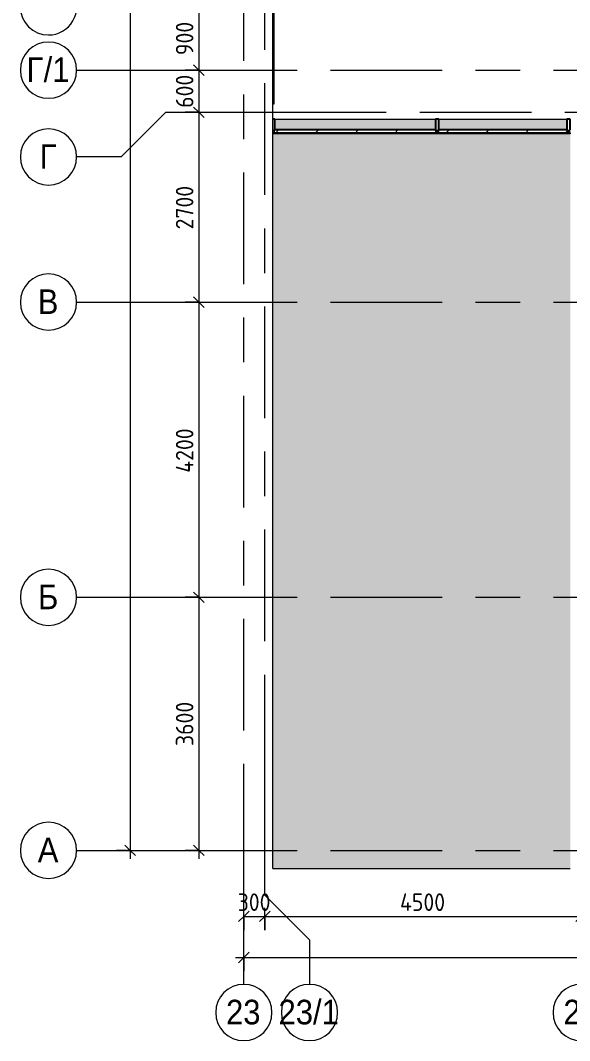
# Model space of a CAD drawing. Header units: millimetres. Extents: x 81382 to 274764, y -8553 to 29000.
# Drawn here: x 81382 to 89195, y -2706 to 11807 of the extents above; entities that cross this region are included whole.
import ezdxf

# ---------------------------------------------------------------- set-up
doc = ezdxf.new("R2010")
doc.units = ezdxf.units.MM
doc.linetypes.add('Осевая', pattern=[3175, 635, -476.25, 1587.5, -476.25])
for name, color, linetype, lineweight in [('A-ANNO-DIMS', 7, 'Continuous', 9), ('A-ANNO-DIMS-100', 7, 'Continuous', 9), ('A-DETL-GENF', 7, 'Continuous', 9), ('A-GLAZ-CURT', 7, 'Continuous', 9), ('A-GLAZ-CURT-1', 7, 'Continuous', 25), ('A-GLAZ-CWMG', 7, 'Continuous', 9), ('A-GLAZ-CWMG-1', 7, 'Continuous', 25), ('A-WALL', 7, 'Continuous', 9), ('I-WALL', 7, 'Continuous', 9), ('Оси', 7, 'Continuous', 9), ('Оси-1', 7, 'Continuous', 20), ('Оси-2', 7, 'Осевая', 9)]:
    doc.layers.add(name, color=color, linetype=linetype, lineweight=lineweight)
for name, color, linetype, lineweight, true_color in [('A-DETL', 9, 'Continuous', 9, 0x808080), ('A-DETL-GENF-1', 7, 'Continuous', 9, 0xd4d4d4), ('A-WALL-1', 7, 'Continuous', 9, 0x3c3c3c), ('A-WALL-FNSH-1', 7, 'Continuous', 9, 0x3c3c3c)]:
    doc.layers.add(name, color=color, linetype=linetype, lineweight=lineweight, true_color=true_color)
doc.styles.add('Arial', font='arial.ttf', dxfattribs={"width": 0.9, "height": 350})
doc.styles.add('ISOCPEUR', font='isocpeur.ttf', dxfattribs={"width": 0.9, "height": 250})
doc.dimstyles.new('ISO-2_5_0_9К_БОЛЬШОЙ', dxfattribs={"dimscale": 304.8, "dimtxt": 248.995294, "dimasz": 0.492126, "dimexe": 0.393701, "dimexo": 0.984252, "dimgap": 0, "dimtad": 1, "dimdec": 0, "dimrnd": 10, "dimzin": 0, "dimdsep": 46, "dimtxsty": 'ISOCPEUR', "dimblk1": 'OBLIQUE', "dimblk2": 'OBLIQUE', "dimsah": 1, "dimcen": 0.09, "dimdle": 0.393701, "dimazin": 0, "dimtfac": 1, "dimtdec": 4, "dimtix": 1, "dimtmove": 0, "dimatfit": 3, "dimfxl": 1, "dimtvp": 1, "dimtolj": 1, "dimtzin": 0, "dimarcsym": 2})

# ---------------------------------------------------------------- blocks, each defined once
blk = doc.blocks.new('Системная панель - Стекло - 40мм-33184352-План размещения напольных электротехнических лючков и розеток 3 этажа в осях 23-33')
at = {"layer": 'A-GLAZ-CURT'}
h = blk.add_hatch(dxfattribs=at)
h.set_pattern_fill('FP_29', color=256, style=0, pattern_type=2)
h.set_pattern_definition([(45, (-86242.5, -10110), (-282.8427, 282.8427), [200, -600]), (45, (-86442.5, -10210), (-282.8427, 282.8427), [600, -200]), (45, (-86042.5, -10310), (-282.8427, 282.8427), [200, -600])])
h.paths.add_polyline_path([(1153, 0), (1153, 40), (-1153, 40), (-1153, 0), (952, 0)])
at = {"layer": 'A-GLAZ-CURT-1'}
for p, q in [((1153, 40), (-1153, 40)), ((-1153, 40), (-1153, 0)), ((-1153, 0), (1153, 0)), ((1153, 0), (1153, 40))]:
    blk.add_line(p, q, dxfattribs=at)
blk = doc.blocks.new('Системная панель - Стекло - 40мм-33184353-План размещения напольных электротехнических лючков и розеток 3 этажа в осях 23-33')
at = {"layer": 'A-GLAZ-CURT'}
h = blk.add_hatch(dxfattribs=at)
h.set_pattern_fill('FP_30', color=256, style=0, pattern_type=2)
h.set_pattern_definition([(45, (-88344.25, -10110), (-282.8427, 282.8427), [200, -600]), (45, (-88544.25, -10210), (-282.8427, 282.8427), [600, -200]), (45, (-88144.25, -10310), (-282.8427, 282.8427), [200, -600])])
h.paths.add_polyline_path([(919, 0), (919, 40), (-919, 40), (-919, 0), (122, 0)])
at = {"layer": 'A-GLAZ-CURT-1'}
for p, q in [((919, 40), (-919, 40)), ((-919, 40), (-919, 0)), ((-919, 0), (919, 0)), ((919, 0), (919, 40))]:
    blk.add_line(p, q, dxfattribs=at)
blk = doc.blocks.new('Прямоугольный импост - Импост структурный с накладкой - 190мм-33184356-План размещения напольных электротехнических лючков и розеток 3 этажа в осях 23-33')
at = {"layer": 'A-GLAZ-CWMG-1'}
for p, q in [((-50, 0), (-50, 17)), ((-40, 0), (-50, 0)), ((-40, -40), (-40, 0)), ((0, 0), (-10, 0)), ((-10, 0), (-10, -40)), ((0, 17), (0, 0)), ((-50, -190), (-50, -40)), ((-50, -40), (-40, -40)), ((-10, -40), (0, -40)), ((0, -40), (0, -190)), ((0, -190), (-50, -190))]:
    blk.add_line(p, q, dxfattribs=at)
blk = doc.blocks.new('Прямоугольный импост - Импост структурный с накладкой - 190мм-33184358-План размещения напольных электротехнических лючков и розеток 3 этажа в осях 23-33')
at = {"layer": 'A-GLAZ-CWMG-1'}
for p, q in [((-50, 17), (-50, 0)), ((-50, 0), (-40, 0)), ((-40, 0), (-40, -40)), ((-40, -40), (-50, -40)), ((-50, -40), (-50, -190)), ((-50, -190), (-21, -190))]:
    blk.add_line(p, q, dxfattribs=at)
blk = doc.blocks.new('Прямоугольный импост - Импост структурный с накладкой - 190мм-33184349-План размещения напольных электротехнических лючков и розеток 3 этажа в осях 23-33')
at = {"layer": 'A-GLAZ-CWMG-1'}
for p, q in [((-25, 0), (-25, 17)), ((-15, 0), (-25, 0)), ((-15, -40), (-15, 0)), ((25, 0), (15, 0)), ((15, 0), (15, -40)), ((25, 17), (25, 0)), ((-25, -190), (-25, -40)), ((-25, -40), (-15, -40)), ((15, -40), (25, -40)), ((25, -40), (25, -190)), ((25, -190), (-25, -190))]:
    blk.add_line(p, q, dxfattribs=at)
blk = doc.blocks.new('Прямоугольный импост - Импост структурный с накладкой - 190мм-23186050-План размещения напольных электротехнических лючков и розеток 3 этажа в осях 23-33')
at = {"layer": 'A-GLAZ-CWMG'}
for points in [[(87285, 10250), (87285, 10400), (85000, 10400), (85000, 10250), (87095, 10250)], [(87285, 10193), (87285, 10210), (85000, 10210), (85000, 10193), (87095, 10193)]]:
    blk.add_hatch(color=256, dxfattribs=at).paths.add_polyline_path(points)
blk.add_line((85000, 10400), (87285, 10400), dxfattribs=at)
blk = doc.blocks.new('Прямоугольный импост - Импост структурный с накладкой - 190мм-23186051-План размещения напольных электротехнических лючков и розеток 3 этажа в осях 23-33')
at = {"layer": 'A-GLAZ-CWMG'}
for points in [[(88000, 10250), (88000, 10400), (87335, 10400), (87335, 10250)], [(88000, 10193), (88000, 10210), (87335, 10210), (87335, 10193)]]:
    blk.add_hatch(color=256, dxfattribs=at).paths.add_polyline_path(points)
blk.add_line((87335, 10400), (88000, 10400), dxfattribs=at)
blk = doc.blocks.new('Прямоугольный импост - Импост структурный с накладкой - 190мм-23186052-План размещения напольных электротехнических лючков и розеток 3 этажа в осях 23-33')
at = {"layer": 'A-GLAZ-CWMG'}
for points in [[(89154, 10250), (89154, 10400), (88000, 10400), (88000, 10250), (88367, 10250)], [(89154, 10193), (89154, 10210), (88000, 10210), (88000, 10193), (88367, 10193)]]:
    blk.add_hatch(color=256, dxfattribs=at).paths.add_polyline_path(points)
blk.add_line((88000, 10400), (89154, 10400), dxfattribs=at)
blk = doc.blocks.new('DET_L_Линия разрыва - М100-30674062-План размещения напольных электротехнических лючков и розеток 3 этажа в осях 23-33')
at = {"layer": 'A-DETL-GENF'}
blk.add_line((27639, 0), (14119, 0), dxfattribs=at)
blk = doc.blocks.new('Ось сетки - D8-29747960-План размещения напольных электротехнических лючков и розеток 3 этажа в осях 23-33')
at = {"layer": 'Оси-1'}
for start, end in [(360, 180), (180, 360)]:
    blk.add_arc((0, 0), 4, start, end, dxfattribs=at)
blk = doc.blocks.new('DIMBLOCK29-План размещения напольных электротехнических лючков и розеток 3 этажа в осях 23-33')
at = {"layer": 'A-ANNO-DIMS-100', "lineweight": 20}
for p, q in [((83919, 12000), (83844, 12075)), ((83919, 12000), (83994, 11925)), ((83919, 11100), (83844, 11175)), ((83919, 11100), (83994, 11025))]:
    blk.add_line(p, q, dxfattribs=at)
at = {"layer": 'A-ANNO-DIMS-100'}
for p, q in [((83725, 12000), (84039, 12000)), ((83919, 12000), (83725, 12000)), ((83919, 12000), (83919, 11100)), ((83725, 11100), (84039, 11100)), ((83919, 11100), (83725, 11100))]:
    blk.add_line(p, q, dxfattribs=at)
at = {"layer": 'A-ANNO-DIMS-100', "color": 0, "insert": (83593, 11313), "char_height": 250, "width": 568.86, "attachment_point": 1, "rotation": 90, "line_spacing_factor": 1.149209, "style": 'ISOCPEUR'}
blk.add_mtext('900', dxfattribs=at)
blk = doc.blocks.new('_Oblique')
at = {"color": 0, "linetype": 'ByBlock', "lineweight": -2}
blk.add_line((-0.5, -0.5), (0.5, 0.5), dxfattribs=at)
blk = doc.blocks.new('DIMBLOCK30-План размещения напольных электротехнических лючков и розеток 3 этажа в осях 23-33')
at = {"layer": 'A-ANNO-DIMS-100'}
for p, q in [((83725, 11100), (84039, 11100)), ((83919, 11100), (83725, 11100)), ((83919, 11100), (83919, 10500)), ((83725, 10500), (84039, 10500)), ((83919, 10500), (83725, 10500))]:
    blk.add_line(p, q, dxfattribs=at)
at = {"layer": 'A-ANNO-DIMS-100', "lineweight": 20}
for p, q in [((83919, 11100), (83844, 11175)), ((83919, 11100), (83994, 11025)), ((83919, 10500), (83844, 10575)), ((83919, 10500), (83994, 10425))]:
    blk.add_line(p, q, dxfattribs=at)
at = {"layer": 'A-ANNO-DIMS-100', "color": 0, "insert": (83593, 10563), "char_height": 250, "width": 568.86, "attachment_point": 1, "rotation": 90, "line_spacing_factor": 1.149209, "style": 'ISOCPEUR'}
blk.add_mtext('600', dxfattribs=at)
blk = doc.blocks.new('DIMBLOCK31-План размещения напольных электротехнических лючков и розеток 3 этажа в осях 23-33')
at = {"layer": 'A-ANNO-DIMS-100'}
for p, q in [((83725, 10500), (84039, 10500)), ((83919, 10500), (83725, 10500)), ((83919, 10500), (83919, 7800)), ((83725, 7800), (84039, 7800)), ((83919, 7800), (83725, 7800))]:
    blk.add_line(p, q, dxfattribs=at)
at = {"layer": 'A-ANNO-DIMS-100', "lineweight": 20}
for p, q in [((83919, 10500), (83844, 10575)), ((83919, 10500), (83994, 10425)), ((83919, 7800), (83844, 7875)), ((83919, 7800), (83994, 7725))]:
    blk.add_line(p, q, dxfattribs=at)
at = {"layer": 'A-ANNO-DIMS-100', "color": 0, "insert": (83593, 8834), "char_height": 250, "width": 758.48, "attachment_point": 1, "rotation": 90, "line_spacing_factor": 1.149209, "style": 'ISOCPEUR'}
blk.add_mtext('2700', dxfattribs=at)
blk = doc.blocks.new('DIMBLOCK32-План размещения напольных электротехнических лючков и розеток 3 этажа в осях 23-33')
at = {"layer": 'A-ANNO-DIMS-100', "lineweight": 20}
for p, q in [((83919, 7800), (83844, 7875)), ((83919, 7800), (83994, 7725)), ((83919, 3600), (83844, 3675)), ((83919, 3600), (83994, 3525))]:
    blk.add_line(p, q, dxfattribs=at)
at = {"layer": 'A-ANNO-DIMS-100'}
for p, q in [((83725, 7800), (84039, 7800)), ((83919, 7800), (83725, 7800)), ((83919, 7800), (83919, 3600)), ((83725, 3600), (84039, 3600)), ((83919, 3600), (83725, 3600))]:
    blk.add_line(p, q, dxfattribs=at)
at = {"layer": 'A-ANNO-DIMS-100', "color": 0, "insert": (83593, 5372), "char_height": 250, "width": 787.21, "attachment_point": 1, "rotation": 90, "line_spacing_factor": 1.149209, "style": 'ISOCPEUR'}
blk.add_mtext('4200', dxfattribs=at)
blk = doc.blocks.new('DIMBLOCK33-План размещения напольных электротехнических лючков и розеток 3 этажа в осях 23-33')
at = {"layer": 'A-ANNO-DIMS-100', "lineweight": 20}
for p, q in [((83919, 3600), (83844, 3675)), ((83919, 3600), (83994, 3525)), ((83919, 0), (83844, 75)), ((83919, 0), (83994, -75))]:
    blk.add_line(p, q, dxfattribs=at)
at = {"layer": 'A-ANNO-DIMS-100'}
for p, q in [((83725, 3600), (84039, 3600)), ((83919, 3600), (83725, 3600)), ((83919, 3600), (83919, -120)), ((83725, 0), (84039, 0)), ((83919, 0), (83725, 0))]:
    blk.add_line(p, q, dxfattribs=at)
at = {"layer": 'A-ANNO-DIMS-100', "color": 0, "insert": (83593, 1484), "char_height": 250, "width": 758.48, "attachment_point": 1, "rotation": 90, "line_spacing_factor": 1.149209, "style": 'ISOCPEUR'}
blk.add_mtext('3600', dxfattribs=at)
blk = doc.blocks.new('DIMBLOCK34-План размещения напольных электротехнических лючков и розеток 3 этажа в осях 23-33')
at = {"layer": 'A-ANNO-DIMS-100'}
for p, q in [((82750, 27000), (83064, 27000)), ((82944, 27000), (82750, 27000)), ((82944, 27120), (82944, -120)), ((82750, 0), (83064, 0)), ((82944, 0), (82750, 0))]:
    blk.add_line(p, q, dxfattribs=at)
at = {"layer": 'A-ANNO-DIMS-100', "lineweight": 20}
for p, q in [((82944, 27000), (82869, 27075)), ((82944, 27000), (83019, 26925)), ((82944, 0), (82869, 75)), ((82944, 0), (83019, -75))]:
    blk.add_line(p, q, dxfattribs=at)
at = {"layer": 'A-ANNO-DIMS-100', "color": 0, "insert": (82618, 13105), "char_height": 250, "width": 948.1, "attachment_point": 1, "rotation": 90, "line_spacing_factor": 1.149209, "style": 'ISOCPEUR'}
blk.add_mtext('27000', dxfattribs=at)
blk = doc.blocks.new('DIMBLOCK35-План размещения напольных электротехнических лючков и розеток 3 этажа в осях 23-33')
at = {"layer": 'A-ANNO-DIMS-100'}
for p, q in [((84560, -1133), (84560, -819)), ((84860, -1133), (84860, -819)), ((84560, -939), (84860, -939)), ((84560, -939), (84560, -1133)), ((84860, -939), (84860, -1133))]:
    blk.add_line(p, q, dxfattribs=at)
at = {"layer": 'A-ANNO-DIMS-100', "lineweight": 20}
for p, q in [((84560, -939), (84635, -864)), ((84860, -939), (84935, -864)), ((84560, -939), (84485, -1014)), ((84860, -939), (84785, -1014))]:
    blk.add_line(p, q, dxfattribs=at)
at = {"layer": 'A-ANNO-DIMS-100', "color": 0, "insert": (84473, -612), "char_height": 250, "width": 568.86, "attachment_point": 1, "line_spacing_factor": 1.149209, "style": 'ISOCPEUR'}
blk.add_mtext('300', dxfattribs=at)
blk = doc.blocks.new('DIMBLOCK36-План размещения напольных электротехнических лючков и розеток 3 этажа в осях 23-33')
at = {"layer": 'A-ANNO-DIMS-100'}
for p, q in [((84860, -1133), (84860, -819)), ((89360, -1133), (89360, -819)), ((84860, -939), (89360, -939)), ((84860, -939), (84860, -1133)), ((89360, -939), (89360, -1133))]:
    blk.add_line(p, q, dxfattribs=at)
at = {"layer": 'A-ANNO-DIMS-100', "lineweight": 20}
for p, q in [((84860, -939), (84935, -864)), ((89360, -939), (89435, -864)), ((84860, -939), (84785, -1014)), ((89360, -939), (89285, -1014))]:
    blk.add_line(p, q, dxfattribs=at)
at = {"layer": 'A-ANNO-DIMS-100', "color": 0, "insert": (86782, -612), "char_height": 250, "width": 787.21, "attachment_point": 1, "line_spacing_factor": 1.149209, "style": 'ISOCPEUR'}
blk.add_mtext('4500', dxfattribs=at)
blk = doc.blocks.new('DIMBLOCK47-План размещения напольных электротехнических лючков и розеток 3 этажа в осях 23-33')
at = {"layer": 'A-ANNO-DIMS-100'}
for p, q in [((84560, -1718), (84560, -1404)), ((125010, -1718), (125010, -1404)), ((84440, -1524), (125130, -1524)), ((84560, -1524), (84560, -1718)), ((125010, -1524), (125010, -1718))]:
    blk.add_line(p, q, dxfattribs=at)
at = {"layer": 'A-ANNO-DIMS-100', "lineweight": 20}
for p, q in [((84560, -1524), (84635, -1449)), ((125010, -1524), (125085, -1449)), ((84560, -1524), (84485, -1599)), ((125010, -1524), (124935, -1599))]:
    blk.add_line(p, q, dxfattribs=at)
at = {"layer": 'A-ANNO-DIMS-100', "color": 0, "insert": (104366, -1197), "char_height": 250, "width": 1005.56, "attachment_point": 1, "line_spacing_factor": 1.149209, "style": 'ISOCPEUR'}
blk.add_mtext('40450', dxfattribs=at)

msp = doc.modelspace()

# ---------------------------------------------------------------- hatches: boundary and pattern name
at = {"layer": 'A-DETL-GENF-1'}
msp.add_hatch(color=256, dxfattribs=at).paths.add_polyline_path([(89203.5, -258), (89203.5, 10193), (84970.7, 10193), (84970.7, -258)])
at = {"layer": 'I-WALL'}
h = msp.add_hatch(dxfattribs=at)
h.set_pattern_fill('FP_35', color=256, style=0, pattern_type=2)
h.set_pattern_definition([(0, (0, 0), (121.92, 30.48), [10.058, -81.382, 10.058, -81.382, -487.68]), (0, (0, 0), (121.92, 30.48), [-182.88, 10.058, -172.822, 10.058, -81.382, -213.36]), (0, (0, 0), (121.92, 30.48), [-457.2, 10.058, -50.902, 10.058, -142.342]), (120, (45.72, 15.24), (-87.356454, 90.345817), [10.058, -81.382, 10.058, -81.382, -487.68]), (120, (45.72, 15.24), (-87.356454, 90.345817), [-182.88, 10.058, -172.822, 10.058, -81.382, -213.36]), (120, (45.72, 15.24), (-87.356454, 90.345817), [-457.2, 10.058, -50.902, 10.058, -142.342]), (240, (60.96, 76.2), (-34.563546, -120.825817), [10.058, -81.382, 10.058, -81.382, -487.68]), (240, (60.96, 76.2), (-34.563546, -120.825817), [-182.88, 10.058, -172.822, 10.058, -81.382, -213.36]), (240, (60.96, 76.2), (-34.563546, -120.825817), [-457.2, 10.058, -50.902, 10.058, -142.342])])
h.paths.add_polyline_path([(84990, 10620), (84990, 13400), (84970, 13400), (84970.7, 10620)])

# ---------------------------------------------------------------- linework, layer by layer
at = {"layer": 'A-DETL'}
for p, q in [((89203.5, 10193), (84970.7, 10193)), ((84970.7, -258), (89203.5, -258))]:
    msp.add_line(p, q, dxfattribs=at)
at = {"layer": 'A-WALL'}
msp.add_line((84990, 10620), (84990, 13380), dxfattribs=at)
at = {"layer": 'A-WALL-1'}
msp.add_line((84970.7, 10620), (84990, 10620), dxfattribs=at)
at = {"layer": 'A-WALL-FNSH-1'}
for p, q in [((84991, 10620), (84991, 13379)), ((84990, 10620), (84991, 10620))]:
    msp.add_line(p, q, dxfattribs=at)
at = {"layer": 'Оси'}
for p, q in [((82181.8, 11100), (84681.8, 11100)), ((83451.8, 10500), (82816.8, 9865)), ((83451.8, 10500), (85951.8, 10500)), ((82816.8, 9865), (82181.8, 9865)), ((82181.8, 7800), (84681.8, 7800)), ((82181.8, 3600), (84681.8, 3600)), ((84860, -636.3), (84860, 1863.7)), ((84560, -1906.3), (84560, 593.7)), ((82181.8, 0), (84681.8, 0)), ((84860, -636.3), (85495, -1271.3)), ((85495, -1271.3), (85495, -1906.3))]:
    msp.add_line(p, q, dxfattribs=at)
at = {"layer": 'Оси-2'}
for p, q in [((84560, 593.7), (84560, 19415.1)), ((84860, 1863.7), (84860, 19415.1)), ((84681.8, 11100), (122730, 11100)), ((85951.8, 10500), (122730, 10500)), ((84681.8, 7800), (122730, 7800)), ((84681.8, 3600), (122730, 3600)), ((84681.8, 0), (122730, 0))]:
    msp.add_line(p, q, dxfattribs=at)

# ---------------------------------------------------------------- block references
at = {"layer": 'A-DETL-GENF', "rotation": 270.0000000000003}
msp.add_blockref('DET_L_Линия разрыва - М100-30674062-План размещения напольных электротехнических лючков и розеток 3 этажа в осях 23-33', (84970.7, 27380.8), dxfattribs=at)
at = {"layer": 'A-GLAZ-CURT'}
for name, p in [('Системная панель - Стекло - 40мм-33184352-План размещения напольных электротехнических лючков и розеток 3 этажа в осях 23-33', (86142.5, 10210)), ('Системная панель - Стекло - 40мм-33184353-План размещения напольных электротехнических лючков и розеток 3 этажа в осях 23-33', (88244.3, 10210))]:
    msp.add_blockref(name, p, dxfattribs=at)
at = {"layer": 'A-GLAZ-CWMG', "rotation": 180}
msp.add_blockref('Прямоугольный импост - Импост структурный с накладкой - 190мм-33184358-План размещения напольных электротехнических лючков и розеток 3 этажа в осях 23-33', (84950, 10210), dxfattribs=at)
at = {"layer": 'A-GLAZ-CWMG'}
for name in ['Прямоугольный импост - Импост структурный с накладкой - 190мм-23186050-План размещения напольных электротехнических лючков и розеток 3 этажа в осях 23-33', 'Прямоугольный импост - Импост структурный с накладкой - 190мм-23186051-План размещения напольных электротехнических лючков и розеток 3 этажа в осях 23-33', 'Прямоугольный импост - Импост структурный с накладкой - 190мм-23186052-План размещения напольных электротехнических лючков и розеток 3 этажа в осях 23-33']:
    msp.add_blockref(name, (0, 0), dxfattribs=at)
at = {"layer": 'A-GLAZ-CWMG', "extrusion": (0, 0, -1), "rotation": 180}
for name, p in [('Прямоугольный импост - Импост структурный с накладкой - 190мм-33184349-План размещения напольных электротехнических лючков и розеток 3 этажа в осях 23-33', (-87310, 10210)), ('Прямоугольный импост - Импост структурный с накладкой - 190мм-33184356-План размещения напольных электротехнических лючков и розеток 3 этажа в осях 23-33', (-89203.5, 10210))]:
    msp.add_blockref(name, p, dxfattribs=at)
at = {"layer": 'Оси-1', "xscale": 99.99999999999993, "yscale": 99.99999999999993, "zscale": 99.99999999999993}
for p, rotation in [((81781.8, 12000), 269.9999999999995), ((81781.8, 11100), 269.9999999999994), ((81781.8, 9865), 269.9999999999994), ((81781.8, 7800), 269.9999999999994), ((81781.8, 3600), 269.9999999999994), ((81781.8, 0), 269.9999999999994)]:
    msp.add_blockref('Ось сетки - D8-29747960-План размещения напольных электротехнических лючков и розеток 3 этажа в осях 23-33', p, dxfattribs=dict(at, rotation=rotation))
for p in [(84560, -2306.3), (85495, -2306.3), (89360, -2306.3)]:
    msp.add_blockref('Ось сетки - D8-29747960-План размещения напольных электротехнических лючков и розеток 3 этажа в осях 23-33', p, dxfattribs=at)

# ---------------------------------------------------------------- texts
at = {"layer": 'Оси', "char_height": 350, "attachment_point": 1, "style": 'Arial'}
for s, insert, width in [('\\fArial|b0|i0|c204|p34|;\\W.9;Г', (81468.4, 11281), 295.823), ('/1', (81712.4, 11281), 454.557), ('\\fArial|b0|i0|c204|p34|;\\W.9;Г', (81656, 10046), 295.823), ('\\fArial|b0|i0|c204|p34|;\\W.9;В', (81629, 7981), 360.759), ('\\fArial|b0|i0|c204|p34|;\\W.9;Б', (81632.2, 3781), 353.544), ('\\fArial|b0|i0|c204|p34|;\\W.9;А', (81629, 181), 360.759), ('23', (84307.4, -2125.6), 606.076), ('23/1', (85054.7, -2125.6), 1060.633), ('24', (89107.4, -2125.6), 606.076)]:
    msp.add_mtext(s, dxfattribs=dict(at, insert=insert, width=width))

# ---------------------------------------------------------------- dimensions: what is measured, and where the dimension line sits
at = {"layer": 'A-ANNO-DIMS'}
for base, p1, p2, override, picture, middle in [((82944.3, 0), (83050.4, 27000), (83050.4, 0), {"dimpost": '<>', "dimfxl": 26999.999823}, 'DIMBLOCK34-План размещения напольных электротехнических лючков и розеток 3 этажа в осях 23-33', (82819.3, 13500)), ((83919.2, 11100), (84025.3, 12000), (84025.3, 11100), {"dimpost": '<>', "dimfxl": 900}, 'DIMBLOCK29-План размещения напольных электротехнических лючков и розеток 3 этажа в осях 23-33', (83794.2, 11550)), ((83919.2, 10500), (84025.3, 11100), (84025.3, 10500), {"dimpost": '<>', "dimfxl": 600}, 'DIMBLOCK30-План размещения напольных электротехнических лючков и розеток 3 этажа в осях 23-33', (83794.2, 10800)), ((83919.2, 7800), (84025.3, 10500), (84025.3, 7800), {"dimpost": '<>', "dimfxl": 2700}, 'DIMBLOCK31-План размещения напольных электротехнических лючков и розеток 3 этажа в осях 23-33', (83794.2, 9150)), ((83919.2, 3600), (84025.3, 7800), (84025.3, 3600), {"dimpost": '<>', "dimfxl": 4200}, 'DIMBLOCK32-План размещения напольных электротехнических лючков и розеток 3 этажа в осях 23-33', (83794.2, 5700)), ((83919.2, 0), (84025.3, 3600), (84025.3, 0), {"dimpost": '<>', "dimfxl": 3600}, 'DIMBLOCK33-План размещения напольных электротехнических лючков и розеток 3 этажа в осях 23-33', (83794.2, 1800))]:
    dim = msp.add_linear_dim(base=base, p1=p1, p2=p2, angle=90, dimstyle='ISO-2_5_0_9К_БОЛЬШОЙ', override=override, dxfattribs=at)
    dim.commit()
    dim.dimension.update_dxf_attribs({"geometry": picture, "text_midpoint": middle})
for base, p1, p2, override, picture, middle in [((84860, -938.6), (84560, -832.6), (84860, -832.6), {"dimpost": '<>', "dimfxl": 300}, 'DIMBLOCK35-План размещения напольных электротехнических лючков и розеток 3 этажа в осях 23-33', (84710, -813.6)), ((89360, -938.6), (84860, -832.6), (89360, -832.6), {"dimpost": '<>', "dimfxl": 4500}, 'DIMBLOCK36-План размещения напольных электротехнических лючков и розеток 3 этажа в осях 23-33', (87110, -813.6)), ((125010, -1524), (84560, -1417.9), (125010, -1417.9), {"dimpost": '<>', "dimfxl": 40450}, 'DIMBLOCK47-План размещения напольных электротехнических лючков и розеток 3 этажа в осях 23-33', (104785, -1399))]:
    dim = msp.add_linear_dim(base=base, p1=p1, p2=p2, dimstyle='ISO-2_5_0_9К_БОЛЬШОЙ', override=override, dxfattribs=at)
    dim.commit()
    dim.dimension.update_dxf_attribs({"geometry": picture, "text_midpoint": middle})

doc.saveas('drawing.dxf')
